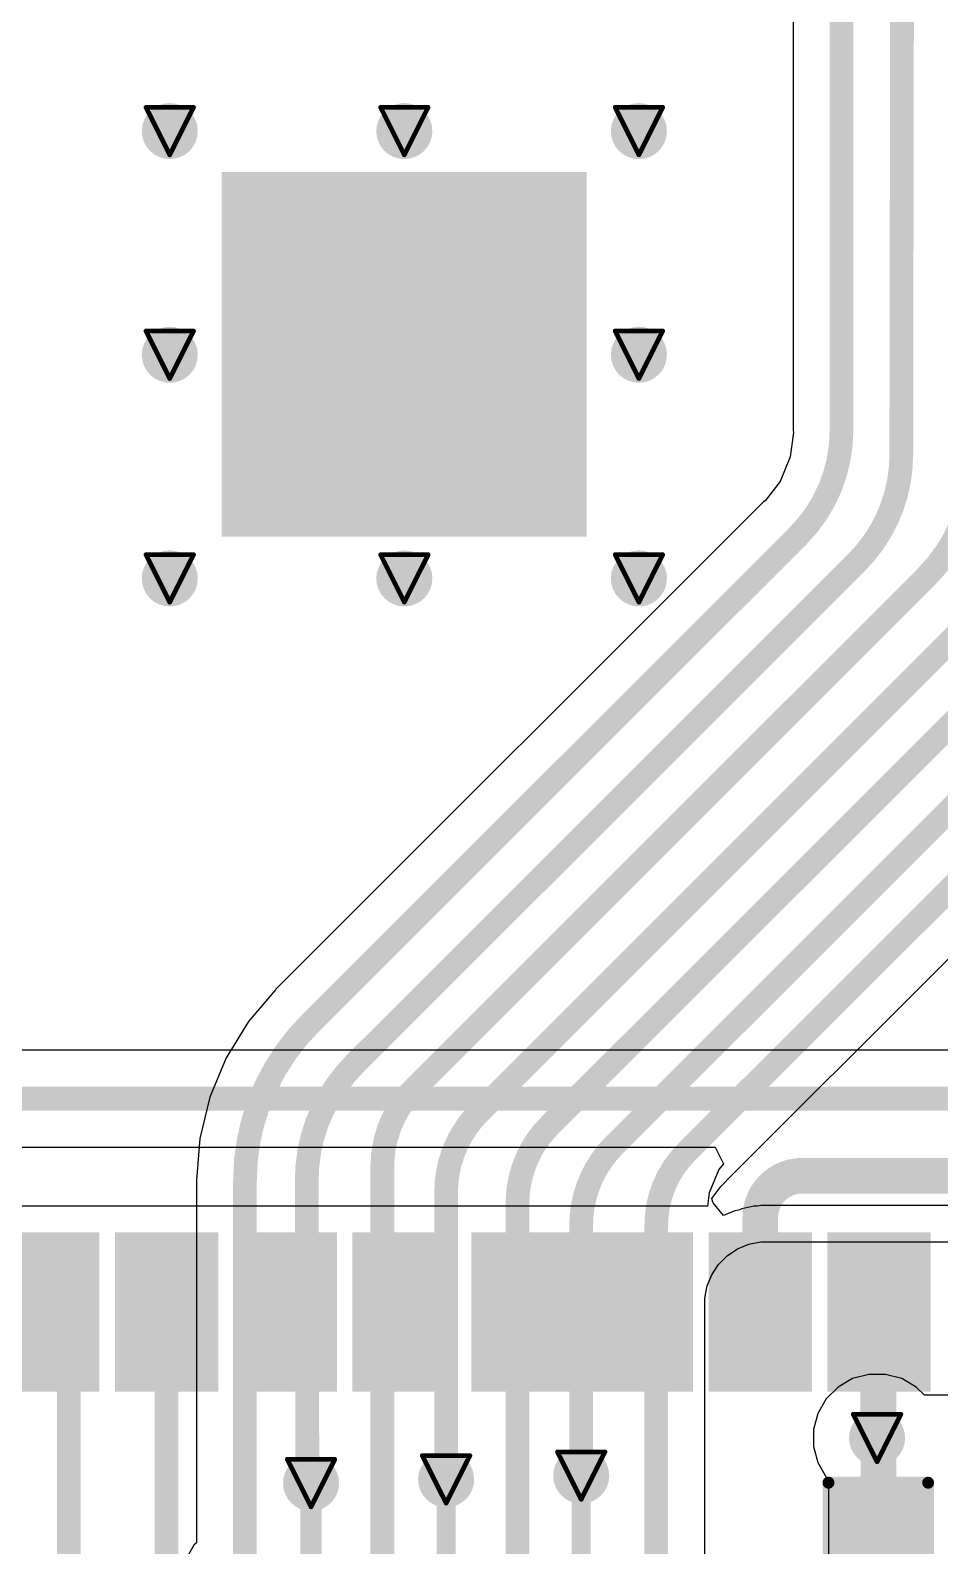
# Model space of a CAD drawing. Header units: inches. Extents: x -18 to 217, y -14 to 159.
# Drawn here: x 4.59 to 14.32, y 45.71 to 61.93 of the extents above; entities that cross this region are included whole.
import ezdxf

# ---------------------------------------------------------------- set-up
doc = ezdxf.new("R2010")
doc.units = ezdxf.units.IN
for name, color, linetype in [('Bottom Layer', 5, 'Continuous'), ('Bottom Overlay', 54, 'Continuous'), ('Bottom Paste', 16, 'Continuous'), ('Bottom Solder', 6, 'Continuous'), ('Drill Drawing', 1, 'Continuous'), ('Top Layer', 1, 'Continuous'), ('Via Holes', 16, 'Continuous')]:
    doc.layers.add(name, color=color, linetype=linetype)

# ---------------------------------------------------------------- blocks, each defined once
blk = doc.blocks.new('41_SMD_UFL_M______B_3')
at = {"layer": 'Bottom Layer'}
for points in [[(8, 4.27), (9.5, 4.27), (9.5, 3.37), (8, 3.37)], [(8, 3), (9.5, 3), (9.5, 2.1), (8, 2.1)], [(8, 1.73), (9.5, 1.73), (9.5, 0.83), (8, 0.83)], [(-3.35, 0.59), (0.35, 0.59), (0.35, -3.11), (-3.35, -3.11)], [(8, 0.46), (9.5, 0.46), (9.5, -0.44), (8, -0.44)], [(8, -0.81), (9.5, -0.81), (9.5, -1.71), (8, -1.71)], [(8, -2.08), (9.5, -2.08), (9.5, -2.98), (8, -2.98)], [(8, -3.35), (9.5, -3.35), (9.5, -4.25), (8, -4.25)], [(8, -4.62), (9.5, -4.62), (9.5, -5.52), (8, -5.52)]]:
    blk.add_hatch(color=5, dxfattribs=at).paths.add_polyline_path(points)
at = {"layer": 'Bottom Paste'}
for points in [[(8, 4.27), (9.5, 4.27), (9.5, 3.37), (8, 3.37)], [(8, 3), (9.5, 3), (9.5, 2.1), (8, 2.1)], [(8, 1.73), (9.5, 1.73), (9.5, 0.83), (8, 0.83)], [(-3.35, 0.59), (0.35, 0.59), (0.35, -3.11), (-3.35, -3.11)], [(8, 0.46), (9.5, 0.46), (9.5, -0.44), (8, -0.44)], [(8, -0.81), (9.5, -0.81), (9.5, -1.71), (8, -1.71)], [(8, -2.08), (9.5, -2.08), (9.5, -2.98), (8, -2.98)], [(8, -3.35), (9.5, -3.35), (9.5, -4.25), (8, -4.25)], [(8, -4.62), (9.5, -4.62), (9.5, -5.52), (8, -5.52)]]:
    blk.add_hatch(color=16, dxfattribs=at).paths.add_polyline_path(points)
at = {"layer": 'Bottom Solder'}
for points in [[(7.898, 4.372), (9.602, 4.372), (9.602, 3.268), (7.898, 3.268)], [(7.898, 3.102), (9.602, 3.102), (9.602, 1.998), (7.898, 1.998)], [(7.898, 1.832), (9.602, 1.832), (9.602, 0.728), (7.898, 0.728)], [(-3.452, 0.692), (0.452, 0.692), (0.452, -3.212), (-3.452, -3.212)], [(7.898, 0.562), (9.602, 0.562), (9.602, -0.542), (7.898, -0.542)], [(7.898, -0.708), (9.602, -0.708), (9.602, -1.812), (7.898, -1.812)], [(7.898, -1.978), (9.602, -1.978), (9.602, -3.082), (7.898, -3.082)], [(7.898, -3.248), (9.602, -3.248), (9.602, -4.352), (7.898, -4.352)], [(7.898, -4.518), (9.602, -4.518), (9.602, -5.622), (7.898, -5.622)]]:
    blk.add_hatch(color=6, dxfattribs=at).paths.add_polyline_path(points)
blk = doc.blocks.new('R___0603_B_61')
at = {"layer": 'Bottom Layer'}
for points in [[(-1.143, -0.445), (-1.143, 0.445), (-0.381, 0.445), (-0.381, -0.445)], [(0.381, -0.445), (0.381, 0.445), (1.143, 0.445), (1.143, -0.445)]]:
    blk.add_hatch(color=5, dxfattribs=at).paths.add_polyline_path(points)
at = {"layer": 'Bottom Paste'}
for points in [[(-1.143, -0.445), (-1.143, 0.445), (-0.381, 0.445), (-0.381, -0.445)], [(0.381, -0.445), (0.381, 0.445), (1.143, 0.445), (1.143, -0.445)]]:
    blk.add_hatch(color=16, dxfattribs=at).paths.add_polyline_path(points)
at = {"layer": 'Bottom Solder'}
for points in [[(-1.245, -0.546), (-1.245, 0.546), (-0.279, 0.546), (-0.279, -0.546)], [(0.279, -0.546), (0.279, 0.546), (1.245, 0.546), (1.245, -0.546)]]:
    blk.add_hatch(color=6, dxfattribs=at).paths.add_polyline_path(points)
at = {"layer": 'Bottom Overlay', "const_width": 0.127}
for points in [[(-1.219, 0.533), (1.219, 0.533)], [(-1.219, -0.533), (-1.219, 0.533)], [(1.219, -0.533), (1.219, 0.533)], [(-1.219, -0.533), (1.219, -0.533)]]:
    blk.add_lwpolyline(points, dxfattribs=at)
at = {"layer": 'Bottom Overlay', "const_width": 0.0635}
for points in [[(-1.251, 0.533, 1), (-1.187, 0.533, 1)], [(-1.251, 0.533, 1), (-1.187, 0.533, 1)], [(1.187, 0.533, 1), (1.251, 0.533, 1)], [(1.187, 0.533, 1), (1.251, 0.533, 1)], [(-1.251, -0.533, 1), (-1.187, -0.533, 1)], [(-1.251, -0.533, 1), (-1.187, -0.533, 1)], [(1.187, -0.533, 1), (1.251, -0.533, 1)], [(1.187, -0.533, 1), (1.251, -0.533, 1)]]:
    blk.add_lwpolyline(points, format="xyb", close=True, dxfattribs=at)

msp = doc.modelspace()

# ---------------------------------------------------------------- hatches: boundary and pattern name
at = {"layer": 'Bottom Layer'}
h = msp.add_hatch(color=5, dxfattribs=at)
edge = h.paths.add_edge_path()
edge.add_arc((6.082, 60.855), 0.3, 0, 360)
h = msp.add_hatch(color=5, dxfattribs=at)
edge = h.paths.add_edge_path()
edge.add_arc((8.591, 60.855), 0.3, 0, 360)
h = msp.add_hatch(color=5, dxfattribs=at)
edge = h.paths.add_edge_path()
edge.add_arc((11.1, 60.855), 0.3, 0, 360)
h = msp.add_hatch(color=5, dxfattribs=at)
edge = h.paths.add_edge_path()
edge.add_arc((6.082, 58.461), 0.3, 0, 360)
h = msp.add_hatch(color=5, dxfattribs=at)
edge = h.paths.add_edge_path()
edge.add_arc((11.1, 58.461), 0.3, 0, 360)
h = msp.add_hatch(color=5, dxfattribs=at)
edge = h.paths.add_edge_path()
edge.add_arc((6.082, 56.067), 0.3, 0, 360)
h = msp.add_hatch(color=5, dxfattribs=at)
edge = h.paths.add_edge_path()
edge.add_arc((8.591, 56.067), 0.3, 0, 360)
h = msp.add_hatch(color=5, dxfattribs=at)
edge = h.paths.add_edge_path()
edge.add_arc((11.1, 56.067), 0.3, 0, 360)
h = msp.add_hatch(color=5, dxfattribs=at)
edge = h.paths.add_edge_path()
edge.add_arc((13.648, 46.867), 0.3, 0, 360)
h = msp.add_hatch(color=5, dxfattribs=at)
edge = h.paths.add_edge_path()
edge.add_arc((9.038, 46.424), 0.3, 0, 360)
h = msp.add_hatch(color=5, dxfattribs=at)
edge = h.paths.add_edge_path()
edge.add_arc((10.483, 46.464), 0.3, 0, 360)
h = msp.add_hatch(color=5, dxfattribs=at)
edge = h.paths.add_edge_path()
edge.add_arc((7.593, 46.384), 0.3, 0, 360)
at = {"layer": 'Top Layer'}
h = msp.add_hatch(color=1, dxfattribs=at)
edge = h.paths.add_edge_path()
edge.add_arc((6.082, 60.855), 0.3, 0, 360)
h = msp.add_hatch(color=1, dxfattribs=at)
edge = h.paths.add_edge_path()
edge.add_arc((8.591, 60.855), 0.3, 0, 360)
h = msp.add_hatch(color=1, dxfattribs=at)
edge = h.paths.add_edge_path()
edge.add_arc((11.1, 60.855), 0.3, 0, 360)
h = msp.add_hatch(color=1, dxfattribs=at)
edge = h.paths.add_edge_path()
edge.add_arc((6.082, 58.461), 0.3, 0, 360)
h = msp.add_hatch(color=1, dxfattribs=at)
edge = h.paths.add_edge_path()
edge.add_arc((11.1, 58.461), 0.3, 0, 360)
h = msp.add_hatch(color=1, dxfattribs=at)
edge = h.paths.add_edge_path()
edge.add_arc((6.082, 56.067), 0.3, 0, 360)
h = msp.add_hatch(color=1, dxfattribs=at)
edge = h.paths.add_edge_path()
edge.add_arc((8.591, 56.067), 0.3, 0, 360)
h = msp.add_hatch(color=1, dxfattribs=at)
edge = h.paths.add_edge_path()
edge.add_arc((11.1, 56.067), 0.3, 0, 360)
h = msp.add_hatch(color=1, dxfattribs=at)
edge = h.paths.add_edge_path()
edge.add_arc((13.648, 46.867), 0.3, 0, 360)
h = msp.add_hatch(color=1, dxfattribs=at)
edge = h.paths.add_edge_path()
edge.add_arc((9.038, 46.424), 0.3, 0, 360)
h = msp.add_hatch(color=1, dxfattribs=at)
edge = h.paths.add_edge_path()
edge.add_arc((10.483, 46.464), 0.3, 0, 360)
h = msp.add_hatch(color=1, dxfattribs=at)
edge = h.paths.add_edge_path()
edge.add_arc((7.593, 46.384), 0.3, 0, 360)
at = {"layer": 'Via Holes'}
h = msp.add_hatch(color=7, dxfattribs=at)
edge = h.paths.add_edge_path()
edge.add_arc((6.082, 60.855), 0.15, 0, 360)
h = msp.add_hatch(color=7, dxfattribs=at)
edge = h.paths.add_edge_path()
edge.add_arc((8.591, 60.855), 0.15, 0, 360)
h = msp.add_hatch(color=7, dxfattribs=at)
edge = h.paths.add_edge_path()
edge.add_arc((11.1, 60.855), 0.15, 0, 360)
h = msp.add_hatch(color=7, dxfattribs=at)
edge = h.paths.add_edge_path()
edge.add_arc((6.082, 58.461), 0.15, 0, 360)
h = msp.add_hatch(color=7, dxfattribs=at)
edge = h.paths.add_edge_path()
edge.add_arc((11.1, 58.461), 0.15, 0, 360)
h = msp.add_hatch(color=7, dxfattribs=at)
edge = h.paths.add_edge_path()
edge.add_arc((6.082, 56.067), 0.15, 0, 360)
h = msp.add_hatch(color=7, dxfattribs=at)
edge = h.paths.add_edge_path()
edge.add_arc((8.591, 56.067), 0.15, 0, 360)
h = msp.add_hatch(color=7, dxfattribs=at)
edge = h.paths.add_edge_path()
edge.add_arc((11.1, 56.067), 0.15, 0, 360)
h = msp.add_hatch(color=7, dxfattribs=at)
edge = h.paths.add_edge_path()
edge.add_arc((13.648, 46.867), 0.15, 0, 360)
h = msp.add_hatch(color=7, dxfattribs=at)
edge = h.paths.add_edge_path()
edge.add_arc((9.038, 46.424), 0.15, 0, 360)
h = msp.add_hatch(color=7, dxfattribs=at)
edge = h.paths.add_edge_path()
edge.add_arc((10.483, 46.464), 0.15, 0, 360)
h = msp.add_hatch(color=7, dxfattribs=at)
edge = h.paths.add_edge_path()
edge.add_arc((7.593, 46.384), 0.15, 0, 360)

# ---------------------------------------------------------------- linework, layer by layer
at = {"layer": 'Bottom Layer'}
for p, q in [((16.955, 51.017), (3.07, 51.017)), ((3.07, 49.981), (11.916, 49.981)), ((11.916, 49.981), (12.004, 49.803)), ((12.004, 49.803), (11.956, 49.74)), ((11.956, 49.74), (11.853, 49.492)), ((11.853, 49.492), (11.834, 49.347)), ((11.834, 49.347), (1.407, 49.347))]:
    msp.add_line(p, q, dxfattribs=at)
for points, const_width in [([(2.624, 50.499), (16.955, 50.499)], 0.254), ([(12.847, 49.674), (16.195, 49.674)], 0.381), ([(12.398, 48.216), (12.398, 49.226)], 0.381), ([(4.778, 48.216), (5.002, 47.992)], 0.254), ([(6.048, 43.586), (6.048, 48.216)], 0.254), ([(13.658, 48.206), (13.662, 48.21)], 0.381), ([(13.658, 47.131), (13.658, 48.206)], 0.381), ([(13.662, 48.21), (13.668, 48.216)], 0.381), ([(13.662, 48.21), (13.662, 48.216)], 0.381), ([(13.662, 45.931), (13.662, 48.21)], 0.381), ([(5.002, 45.412), (5.002, 47.992)], 0.254), ([(13.648, 46.867), (13.658, 46.877)], 0.381), ([(10.483, 44.131), (10.483, 46.464)], 0.203), ([(7.593, 43.767), (7.593, 46.384)], 0.229), ([(9.038, 43.877), (9.038, 46.424)], 0.203)]:
    msp.add_lwpolyline(points, dxfattribs=dict(at, const_width=const_width))
at = {"layer": 'Bottom Layer', "const_width": 0.381}
msp.add_lwpolyline([(12.398, 49.226, -0.414214), (12.847, 49.674)], format="xyb", dxfattribs=at)
at = {"layer": 'Bottom Layer'}
for points, const_width in [([(12.751, 49.674, 1), (12.942, 49.674, 1)], 0.191), ([(12.751, 49.674, 1), (12.942, 49.674, 1)], 0.191), ([(12.303, 49.226, 1), (12.493, 49.226, 1)], 0.191), ([(12.303, 49.226, 1), (12.493, 49.226, 1)], 0.191), ([(4.715, 48.216, 1), (4.842, 48.216, 1)], 0.127), ([(5.985, 48.216, 1), (6.112, 48.216, 1)], 0.127), ([(12.303, 48.216, 1), (12.493, 48.216, 1)], 0.191), ([(13.563, 48.206, 1), (13.753, 48.206, 1)], 0.191), ([(13.563, 48.206, 1), (13.753, 48.206, 1)], 0.191), ([(13.567, 48.216, 1), (13.757, 48.216, 1)], 0.191), ([(13.567, 48.21, 1), (13.757, 48.21, 1)], 0.191), ([(13.567, 48.21, 1), (13.757, 48.21, 1)], 0.191), ([(13.567, 48.21, 1), (13.757, 48.21, 1)], 0.191), ([(13.567, 48.21, 1), (13.757, 48.21, 1)], 0.191), ([(13.573, 48.216, 1), (13.763, 48.216, 1)], 0.191), ([(4.939, 47.992, 1), (5.066, 47.992, 1)], 0.127), ([(4.939, 47.992, 1), (5.066, 47.992, 1)], 0.127), ([(13.563, 47.131, 1), (13.753, 47.131, 1)], 0.191), ([(13.553, 46.867, 1), (13.743, 46.867, 1)], 0.191), ([(13.563, 46.877, 1), (13.753, 46.877, 1)], 0.191), ([(10.432, 46.464, 1), (10.534, 46.464, 1)], 0.102), ([(7.536, 46.384, 1), (7.65, 46.384, 1)], 0.114), ([(8.987, 46.424, 1), (9.089, 46.424, 1)], 0.102), ([(13.567, 45.931, 1), (13.757, 45.931, 1)], 0.191)]:
    msp.add_lwpolyline(points, format="xyb", close=True, dxfattribs=dict(at, const_width=const_width))
at = {"layer": 'Drill Drawing', "const_width": 0.0508}
for points in [[(5.828, 61.109), (6.336, 61.109)], [(5.828, 61.109), (6.082, 60.601)], [(6.082, 60.601), (6.336, 61.109)], [(8.337, 61.109), (8.845, 61.109)], [(8.337, 61.109), (8.591, 60.601)], [(8.591, 60.601), (8.845, 61.109)], [(10.846, 61.109), (11.354, 61.109)], [(10.846, 61.109), (11.1, 60.601)], [(11.1, 60.601), (11.354, 61.109)], [(5.828, 58.715), (6.336, 58.715)], [(5.828, 58.715), (6.082, 58.207)], [(6.082, 58.207), (6.336, 58.715)], [(10.846, 58.715), (11.354, 58.715)], [(10.846, 58.715), (11.1, 58.207)], [(11.1, 58.207), (11.354, 58.715)], [(5.828, 56.321), (6.336, 56.321)], [(5.828, 56.321), (6.082, 55.813)], [(6.082, 55.813), (6.336, 56.321)], [(8.337, 56.321), (8.845, 56.321)], [(8.337, 56.321), (8.591, 55.813)], [(8.591, 55.813), (8.845, 56.321)], [(10.846, 56.321), (11.354, 56.321)], [(10.846, 56.321), (11.1, 55.813)], [(11.1, 55.813), (11.354, 56.321)], [(13.394, 47.121), (13.902, 47.121)], [(13.394, 47.121), (13.648, 46.613)], [(13.648, 46.613), (13.902, 47.121)], [(10.229, 46.718), (10.737, 46.718)], [(10.229, 46.718), (10.483, 46.21)], [(10.483, 46.21), (10.737, 46.718)], [(7.339, 46.638), (7.847, 46.638)], [(7.339, 46.638), (7.593, 46.13)], [(7.593, 46.13), (7.847, 46.638)], [(8.784, 46.678), (9.292, 46.678)], [(8.784, 46.678), (9.038, 46.17)], [(9.038, 46.17), (9.292, 46.678)]]:
    msp.add_lwpolyline(points, dxfattribs=at)
at = {"layer": 'Drill Drawing', "const_width": 0.0254}
for points in [[(5.815, 61.109, 1), (5.841, 61.109, 1)], [(5.815, 61.109, 1), (5.841, 61.109, 1)], [(6.323, 61.109, 1), (6.349, 61.109, 1)], [(6.323, 61.109, 1), (6.349, 61.109, 1)], [(8.325, 61.109, 1), (8.35, 61.109, 1)], [(8.325, 61.109, 1), (8.35, 61.109, 1)], [(8.833, 61.109, 1), (8.858, 61.109, 1)], [(8.833, 61.109, 1), (8.858, 61.109, 1)], [(10.834, 61.109, 1), (10.859, 61.109, 1)], [(10.834, 61.109, 1), (10.859, 61.109, 1)], [(11.342, 61.109, 1), (11.367, 61.109, 1)], [(11.342, 61.109, 1), (11.367, 61.109, 1)], [(6.069, 60.601, 1), (6.095, 60.601, 1)], [(6.069, 60.601, 1), (6.095, 60.601, 1)], [(8.579, 60.601, 1), (8.604, 60.601, 1)], [(8.579, 60.601, 1), (8.604, 60.601, 1)], [(11.088, 60.601, 1), (11.113, 60.601, 1)], [(11.088, 60.601, 1), (11.113, 60.601, 1)], [(5.815, 58.715, 1), (5.841, 58.715, 1)], [(5.815, 58.715, 1), (5.841, 58.715, 1)], [(6.323, 58.715, 1), (6.349, 58.715, 1)], [(6.323, 58.715, 1), (6.349, 58.715, 1)], [(10.834, 58.715, 1), (10.859, 58.715, 1)], [(10.834, 58.715, 1), (10.859, 58.715, 1)], [(11.342, 58.715, 1), (11.367, 58.715, 1)], [(11.342, 58.715, 1), (11.367, 58.715, 1)], [(6.069, 58.207, 1), (6.095, 58.207, 1)], [(6.069, 58.207, 1), (6.095, 58.207, 1)], [(11.088, 58.207, 1), (11.113, 58.207, 1)], [(11.088, 58.207, 1), (11.113, 58.207, 1)], [(5.815, 56.321, 1), (5.841, 56.321, 1)], [(5.815, 56.321, 1), (5.841, 56.321, 1)], [(6.323, 56.321, 1), (6.349, 56.321, 1)], [(6.323, 56.321, 1), (6.349, 56.321, 1)], [(8.325, 56.321, 1), (8.35, 56.321, 1)], [(8.325, 56.321, 1), (8.35, 56.321, 1)], [(8.833, 56.321, 1), (8.858, 56.321, 1)], [(8.833, 56.321, 1), (8.858, 56.321, 1)], [(10.834, 56.321, 1), (10.859, 56.321, 1)], [(10.834, 56.321, 1), (10.859, 56.321, 1)], [(11.342, 56.321, 1), (11.367, 56.321, 1)], [(11.342, 56.321, 1), (11.367, 56.321, 1)], [(6.069, 55.813, 1), (6.095, 55.813, 1)], [(6.069, 55.813, 1), (6.095, 55.813, 1)], [(8.579, 55.813, 1), (8.604, 55.813, 1)], [(8.579, 55.813, 1), (8.604, 55.813, 1)], [(11.088, 55.813, 1), (11.113, 55.813, 1)], [(11.088, 55.813, 1), (11.113, 55.813, 1)], [(13.381, 47.121, 1), (13.407, 47.121, 1)], [(13.381, 47.121, 1), (13.407, 47.121, 1)], [(13.889, 47.121, 1), (13.915, 47.121, 1)], [(13.889, 47.121, 1), (13.915, 47.121, 1)], [(10.217, 46.718, 1), (10.242, 46.718, 1)], [(10.217, 46.718, 1), (10.242, 46.718, 1)], [(10.725, 46.718, 1), (10.75, 46.718, 1)], [(10.725, 46.718, 1), (10.75, 46.718, 1)], [(7.326, 46.638, 1), (7.351, 46.638, 1)], [(7.326, 46.638, 1), (7.351, 46.638, 1)], [(7.834, 46.638, 1), (7.859, 46.638, 1)], [(7.834, 46.638, 1), (7.859, 46.638, 1)], [(8.771, 46.678, 1), (8.797, 46.678, 1)], [(8.771, 46.678, 1), (8.797, 46.678, 1)], [(9.279, 46.678, 1), (9.305, 46.678, 1)], [(9.279, 46.678, 1), (9.305, 46.678, 1)], [(13.635, 46.613, 1), (13.661, 46.613, 1)], [(13.635, 46.613, 1), (13.661, 46.613, 1)], [(10.471, 46.21, 1), (10.496, 46.21, 1)], [(10.471, 46.21, 1), (10.496, 46.21, 1)], [(7.58, 46.13, 1), (7.605, 46.13, 1)], [(7.58, 46.13, 1), (7.605, 46.13, 1)], [(9.025, 46.17, 1), (9.051, 46.17, 1)], [(9.025, 46.17, 1), (9.051, 46.17, 1)]]:
    msp.add_lwpolyline(points, format="xyb", close=True, dxfattribs=at)
at = {"layer": 'Top Layer'}
for p, q in [((12.749, 62.872), (12.749, 57.649)), ((12.753, 57.629), (12.719, 57.368)), ((12.749, 57.649), (12.753, 57.629)), ((12.719, 57.368), (12.61, 57.106)), ((12.61, 57.106), (12.45, 56.897)), ((12.433, 56.886), (7.218, 51.671)), ((12.45, 56.897), (12.433, 56.886)), ((14.23, 51.814), (16.971, 54.555)), ((12.099, 49.682), (14.23, 51.814)), ((7.213, 51.664), (6.923, 51.324)), ((7.218, 51.671), (7.213, 51.664)), ((6.923, 51.324), (6.685, 50.935)), ((6.685, 50.935), (6.511, 50.515)), ((6.511, 50.515), (6.405, 50.072)), ((6.405, 50.072), (6.369, 49.625)), ((11.976, 49.559), (12.099, 49.682)), ((6.369, 49.625), (6.368, 49.618)), ((6.368, 49.618), (6.368, 49.618)), ((6.368, 49.618), (6.368, 49.617)), ((6.368, 49.617), (6.368, 49.617)), ((6.368, 49.617), (6.368, 45.746)), ((11.879, 49.429), (11.976, 49.559)), ((11.891, 49.392), (11.879, 49.429)), ((11.894, 49.385), (11.891, 49.392)), ((12.006, 49.249), (11.894, 49.385)), ((12.201, 49.321), (12.165, 49.307)), ((12.33, 49.347), (12.201, 49.321)), ((12.368, 49.347), (12.33, 49.347)), ((12.405, 49.354), (12.368, 49.347)), ((12.471, 49.354), (12.405, 49.354)), ((15.397, 49.354), (12.471, 49.354)), ((12.128, 49.299), (12.006, 49.249)), ((12.165, 49.307), (12.128, 49.299)), ((12.046, 48.817), (12.155, 48.89)), ((12.155, 48.89), (12.277, 48.94)), ((12.277, 48.94), (12.405, 48.966)), ((12.405, 48.966), (12.471, 48.966)), ((12.471, 48.966), (19.968, 48.966)), ((11.88, 48.615), (11.953, 48.724)), ((11.953, 48.724), (12.046, 48.817)), ((11.83, 48.494), (11.88, 48.615)), ((11.804, 48.365), (11.83, 48.494)), ((11.804, 40.121), (11.804, 48.365)), ((13.558, 47.548), (13.385, 47.502)), ((13.738, 47.548), (13.558, 47.548)), ((13.911, 47.502), (13.738, 47.548)), ((13.23, 47.412), (13.103, 47.285)), ((13.385, 47.502), (13.23, 47.412)), ((14.066, 47.412), (13.911, 47.502)), ((14.154, 47.324), (14.066, 47.412)), ((13.103, 47.285), (13.013, 47.13)), ((14.432, 47.324), (14.154, 47.324)), ((13.013, 47.13), (12.967, 46.957)), ((12.967, 46.957), (12.967, 46.777)), ((12.967, 46.777), (13.013, 46.604)), ((13.013, 46.604), (13.103, 46.449)), ((13.103, 46.449), (13.13, 46.422)), ((13.13, 46.422), (13.13, 37.967)), ((6.368, 45.746), (6.341, 45.719)), ((6.341, 45.719), (6.251, 45.563))]:
    msp.add_line(p, q, dxfattribs=at)
at = {"layer": 'Top Layer', "const_width": 0.254}
for points in [[(13.907, 57.393), (13.917, 63.624)], [(13.267, 57.649), (13.267, 62.986)], [(7.584, 51.304), (12.799, 56.519)], [(8.064, 50.873), (13.428, 56.237)], [(8.703, 50.612), (14.169, 56.078)], [(9.396, 50.36), (14.687, 55.652)], [(10.148, 50.215), (15.326, 55.393)], [(10.838, 50.002), (15.927, 55.091)], [(13.864, 52.18), (16.605, 54.921)], [(11.61, 49.926), (13.864, 52.18)], [(8.356, 49.774), (8.356, 49.773)], [(8.356, 45.34), (8.356, 49.773)], [(6.886, 49.618), (6.886, 49.617)], [(6.886, 45.3), (6.886, 49.617)], [(7.547, 49.625), (7.554, 46.422)], [(9.038, 49.497), (9.038, 49.496)], [(9.038, 46.424), (9.038, 49.496)], [(9.801, 49.378), (9.801, 49.377)], [(9.801, 45.38), (9.801, 49.377)], [(10.483, 46.464), (10.483, 49.145)], [(11.286, 39.676), (11.286, 49.145)], [(13.648, 42.513), (13.648, 46.867)], [(7.554, 46.422), (7.593, 46.384)]]:
    msp.add_lwpolyline(points, dxfattribs=at)
for points in [[(13.267, 57.649, -0.198873), (12.799, 56.519)], [(13.907, 57.393, -0.199003), (13.428, 56.237)], [(14.682, 57.316, -0.198912), (14.169, 56.078)], [(6.886, 49.618, -0.198913), (7.584, 51.304)], [(7.547, 49.625, -0.199105), (8.064, 50.873)], [(8.356, 49.774, -0.198913), (8.703, 50.612)], [(9.038, 49.497, -0.198913), (9.396, 50.36)], [(9.801, 49.378, -0.198913), (10.148, 50.215)], [(10.483, 49.145, -0.198936), (10.838, 50.002)], [(11.286, 49.145, -0.198912), (11.61, 49.926)]]:
    msp.add_lwpolyline(points, format="xyb", dxfattribs=at)
at = {"layer": 'Top Layer', "const_width": 0.127}
for points in [[(13.203, 57.649, 1), (13.33, 57.649, 1)], [(13.203, 57.649, 1), (13.33, 57.649, 1)], [(13.844, 57.393, 1), (13.971, 57.393, 1)], [(13.844, 57.393, 1), (13.971, 57.393, 1)], [(12.736, 56.519, 1), (12.863, 56.519, 1)], [(12.736, 56.519, 1), (12.863, 56.519, 1)], [(13.365, 56.237, 1), (13.492, 56.237, 1)], [(13.365, 56.237, 1), (13.492, 56.237, 1)], [(14.105, 56.078, 1), (14.232, 56.078, 1)], [(14.105, 56.078, 1), (14.232, 56.078, 1)], [(13.801, 52.18, 1), (13.928, 52.18, 1)], [(13.801, 52.18, 1), (13.928, 52.18, 1)], [(7.521, 51.304, 1), (7.648, 51.304, 1)], [(7.521, 51.304, 1), (7.648, 51.304, 1)], [(8, 50.873, 1), (8.127, 50.873, 1)], [(8, 50.873, 1), (8.127, 50.873, 1)], [(8.639, 50.612, 1), (8.766, 50.612, 1)], [(8.639, 50.612, 1), (8.766, 50.612, 1)], [(9.332, 50.36, 1), (9.459, 50.36, 1)], [(9.332, 50.36, 1), (9.459, 50.36, 1)], [(10.084, 50.215, 1), (10.211, 50.215, 1)], [(10.084, 50.215, 1), (10.211, 50.215, 1)], [(10.775, 50.002, 1), (10.902, 50.002, 1)], [(10.775, 50.002, 1), (10.902, 50.002, 1)], [(11.546, 49.926, 1), (11.673, 49.926, 1)], [(11.546, 49.926, 1), (11.673, 49.926, 1)], [(8.292, 49.774, 1), (8.419, 49.774, 1)], [(8.292, 49.774, 1), (8.419, 49.774, 1)], [(8.292, 49.773, 1), (8.419, 49.773, 1)], [(8.292, 49.773, 1), (8.419, 49.773, 1)], [(6.822, 49.618, 1), (6.949, 49.618, 1)], [(6.822, 49.618, 1), (6.949, 49.618, 1)], [(6.822, 49.617, 1), (6.949, 49.617, 1)], [(6.822, 49.617, 1), (6.949, 49.617, 1)], [(7.484, 49.625, 1), (7.611, 49.625, 1)], [(7.484, 49.625, 1), (7.611, 49.625, 1)], [(8.975, 49.497, 1), (9.102, 49.497, 1)], [(8.975, 49.497, 1), (9.102, 49.497, 1)], [(8.975, 49.496, 1), (9.102, 49.496, 1)], [(8.975, 49.496, 1), (9.102, 49.496, 1)], [(9.738, 49.378, 1), (9.865, 49.378, 1)], [(9.738, 49.378, 1), (9.865, 49.378, 1)], [(9.738, 49.377, 1), (9.865, 49.377, 1)], [(9.738, 49.377, 1), (9.865, 49.377, 1)], [(10.42, 49.145, 1), (10.547, 49.145, 1)], [(10.42, 49.145, 1), (10.547, 49.145, 1)], [(11.223, 49.145, 1), (11.35, 49.145, 1)], [(11.223, 49.145, 1), (11.35, 49.145, 1)], [(13.584, 46.867, 1), (13.711, 46.867, 1)], [(8.975, 46.424, 1), (9.102, 46.424, 1)], [(10.42, 46.464, 1), (10.547, 46.464, 1)], [(7.491, 46.422, 1), (7.618, 46.422, 1)], [(7.491, 46.422, 1), (7.618, 46.422, 1)], [(7.529, 46.384, 1), (7.656, 46.384, 1)]]:
    msp.add_lwpolyline(points, format="xyb", close=True, dxfattribs=at)

# ---------------------------------------------------------------- block references
at = {"rotation": 270}
for name, p in [('41_SMD_UFL_M______B_3', (9.848, 56.966)), ('R___0603_B_61', (13.661, 45.169))]:
    msp.add_blockref(name, p, dxfattribs=at)

doc.saveas('drawing.dxf')
